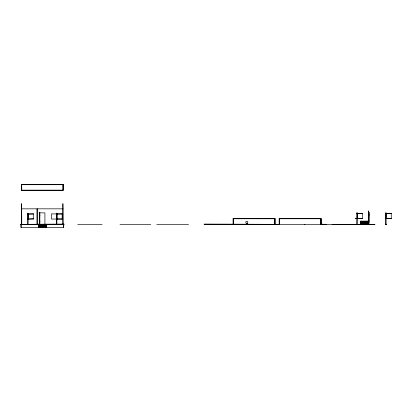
<?xml version="1.0" encoding="UTF-8"?>
<svg xmlns="http://www.w3.org/2000/svg" width="412" height="412" viewBox="0 0 412 412"><rect width="100%" height="100%" fill="white"/><g stroke="black" fill="none" stroke-linecap="round" stroke-linejoin="round"><path stroke-width="0.62" d="M21.784 189.123L21.63 189.917L21.63 189.123M62.902 189.917L63.057 189.268M63.057 188.614L62.902 187.821L62.902 188.614M63.057 187.316L62.902 186.523L62.902 187.316M63.057 186.013L62.902 185.22L62.902 186.013M63.314 184.571L63.314 190.298L21.373 190.298L21.373 184.571L63.314 184.571L63.314 190.153L21.373 190.153M233.326 223.17L233.326 223.963L233.48 223.17M246.675 224.432L246.948 224.298M274.603 223.963L274.758 223.314M274.758 222.66L274.603 221.867L274.603 222.66M274.758 221.362L274.603 220.569L274.603 221.362M274.758 220.06L274.603 219.266L274.603 220.06M233.068 224.344L233.068 218.618L275.015 218.618L275.015 224.2M279.557 223.17L279.403 223.963L279.403 223.17M320.83 223.17L320.83 223.963L320.675 223.17M320.83 222.66L320.83 221.867L320.675 222.521M320.83 221.362L320.83 220.569L320.675 221.218M320.83 220.06L320.83 219.266L320.675 219.92M279.145 224.344L279.145 218.618L321.087 218.618L321.087 224.2M326.659 224.344L320.66 224.19M21.63 224.344L21.63 203.631L21.784 224.344M63.057 224.344L62.902 203.631L62.902 224.344M247.612 223.072C249.054 220.626 244.568 220.626 246.01 223.072M247.061 223.762L246.809 223.809M63.057 208.833L21.63 208.833M62.902 189.772L63.057 189.123M81.396 224.344L102.109 224.344M304.267 224.344L304.916 224.344M21.373 184.715L63.314 184.715M21.63 186.013L21.63 185.22L21.784 185.874M21.784 187.172L21.63 186.523L21.784 187.316M21.784 188.475L21.63 187.821L21.784 188.614M39.773 212.932L39.773 224.138M56.537 214.065L62.289 213.91L51.392 213.91L51.392 219.05L62.289 219.05L56.537 218.896M369.039 214.93L368.421 214.93L369.039 215.085M39.341 215.45L39.928 215.45M39.341 215.605L39.928 215.605M385.653 218.525L391.4 218.37L385.653 218.37L385.699 218.741M233.068 218.762L275.015 218.762M279.145 218.762L321.087 218.762M233.326 220.06L233.326 219.266L233.48 219.915M279.403 220.06L279.403 219.266L279.557 219.92M233.326 221.362L233.326 220.569L233.48 221.218M279.403 221.362L279.403 220.569L279.557 221.218M369.039 220.94L368.421 220.94L369.039 221.095M360.917 221.105L368.117 221.105M39.341 221.465L39.928 221.465M39.341 221.62L39.928 221.62M233.326 222.66L233.326 221.867L233.48 222.521M279.403 222.66L279.403 221.867L279.557 222.521M360.763 221.877L368.271 221.877M360.763 222.032L368.271 222.032M360.763 222.495L368.271 222.495M360.763 222.65L368.271 222.65M360.763 223.113L368.271 223.113M360.763 223.268L368.271 223.268M246.258 223.695L247.36 223.695M246.258 223.747L247.36 223.747M246.258 223.809L247.36 223.809M77.703 224.344L80.943 224.344M119.985 224.344L150.777 224.344M156.725 224.344L188.552 224.344M246.556 224.669L247.066 224.669M38.589 224.962L46.098 224.962M38.589 225.117L46.098 225.117M38.589 225.58L46.098 225.58M38.589 225.735L46.098 225.735M38.589 226.193L46.098 226.193M38.589 226.348L46.098 226.348M274.758 223.963L274.758 223.17M391.246 213.385L391.246 218.525M386.106 213.54L386.106 218.37M385.956 224.344L385.951 212.577L385.797 224.344M374.853 224.344L332.087 224.344M368.73 224.334L368.73 210.867L368.575 224.334M368.271 224.344L368.117 220.95L368.117 224.344M362.385 213.385L362.385 218.525M360.922 224.344L360.917 220.95L360.763 224.344M357.245 213.54L357.245 218.37M357.07 224.344L357.091 212.566L356.936 224.334M332.18 224.344L374.946 224.499L203.986 224.19L278.162 224.344M321.087 218.618L321.087 224.344M275.015 218.618L275.015 224.344M247.324 223.809L247.324 224.437L246.278 224.432L246.299 223.809M63.726 224.19L63.726 227.429L20.961 227.429L20.961 224.19M63.572 224.19L63.572 227.429M62.135 213.91L62.135 219.05M56.995 214.065L56.995 218.896M56.841 224.252L56.841 213.097L56.686 224.252M56.532 213.91L56.532 219.05M46.098 227.429L45.943 224.035L45.943 227.429M44.913 224.344L44.913 212.88L39.773 212.88L39.773 224.344M38.743 227.429L38.589 224.035L38.589 227.429M37.204 208.833L37.204 224.19M37.049 208.833L37.049 224.19M33.269 213.91L33.269 219.05M28.129 213.91L28.129 219.05M27.975 224.241L27.975 213.086L27.82 224.241M21.115 224.19L21.115 227.429M246.948 223.809L246.675 223.891L246.948 223.809M39.876 212.216L39.207 212.371L39.876 212.216M369.039 212.412L368.884 223.613L369.039 212.412M362.539 213.385L356.782 213.54L362.539 213.385M391.4 213.385L385.642 213.54L391.4 213.385M28.387 213.601L27.408 213.756L28.387 213.601M57.247 213.601L56.274 213.756L57.247 213.601M33.424 213.91L27.666 214.065L33.424 213.91M362.539 218.37L356.782 218.525L362.539 218.37M356.406 218.587L355.427 218.741L356.406 218.587M386.523 218.587L385.544 218.741L386.523 218.587M33.424 218.896L27.666 219.05L33.424 218.896M28.387 219.205L27.408 219.359L28.387 219.205M57.247 219.205L56.274 219.359L57.247 219.205M368.426 223.726L360.613 223.881L368.426 223.726M64.087 224.19L20.6 224.344L64.087 224.19M386.523 224.19L385.544 224.344L386.523 224.19M46.252 226.811L38.44 226.966L46.252 226.811"/></g></svg>
